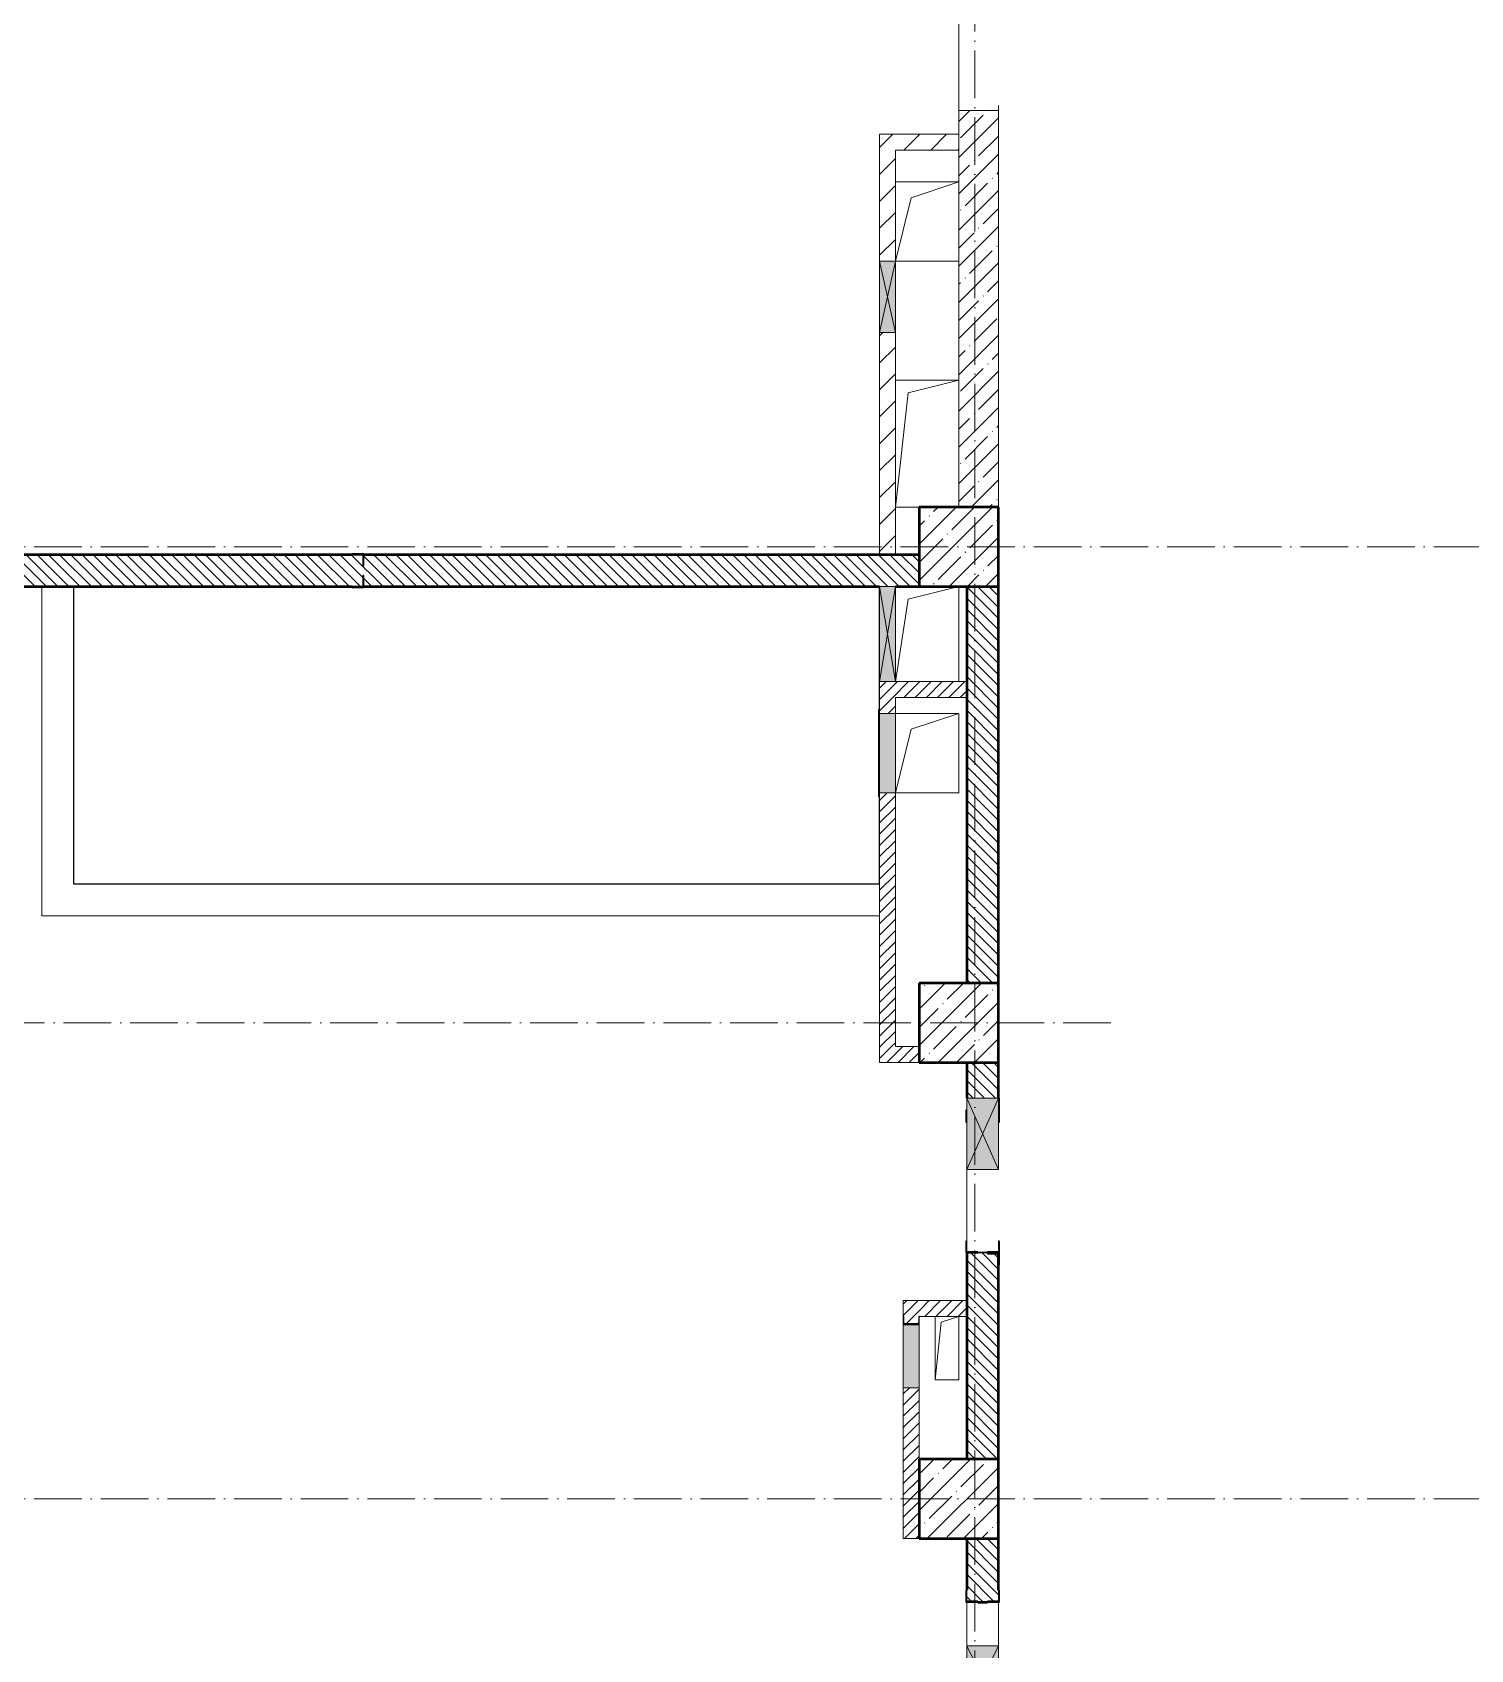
# Model space of a CAD drawing. Header units: millimetres. Extents: x -12989 to 629078, y -109036 to 555275.
# Drawn here: x 516078 to 525144, y 122315 to 132507 of the extents above; entities that cross this region are included whole.
import ezdxf

# ---------------------------------------------------------------- set-up
doc = ezdxf.new("R2010")
doc.units = ezdxf.units.MM
doc.linetypes.add('50_200_ШТРИХ_1Т_ш5_п1_п1_', pattern=[700, 500, -100, 0, -100])
for name, color, linetype, lineweight in [('A-DETL-GENF-OTLN', 7, 'Continuous', 9), ('A-FLOR-____-OTLN', 7, 'Continuous', 9), ('A-GENM-____-MCUT', 7, 'Continuous', 25), ('A-GENM-____-OTLN', 7, 'Continuous', 9), ('A-GENM-____-OTLN-1', 7, 'Continuous', 25), ('A-GLAZ-____-OTLN', 7, 'Continuous', 9), ('A-WALL-____-MCUT-1', 7, 'Continuous', 9), ('A-WALL-____-MCUT-2', 7, 'Continuous', 50), ('A-WALL-____-OTLN', 7, 'Continuous', 9), ('A-WALL-____-PATT-1', 7, 'Continuous', 9), ('A-WALL-FNSH-MCUT-1', 7, 'Continuous', 9), ('I-WALL-____-OTLN', 7, 'Continuous', 9), ('S-COLS-____-MCUT', 7, 'Continuous', 50), ('S-COLS-____-OTLN', 7, 'Continuous', 9), ('S-GRID-____-OTLN-1', 7, '50_200_ШТРИХ_1Т_ш5_п1_п1_', 9)]:
    doc.layers.add(name, color=color, linetype=linetype, lineweight=lineweight)
doc.layers.add('A-GLAZ-____-OTLN-1', color=7, linetype='Continuous', lineweight=9, true_color=0xc0c0c0)
pattern_1 = [(135, (516567.8, 90784.41), (-35.35534, -35.35534), [])]
pattern_2 = [(45, (516567.8, 90784.41), (-35.35534, 35.35534), [])]
pattern_3 = [(45, (516567.8, 90784.41), (-84.8528, 84.8528), [])]

# ---------------------------------------------------------------- blocks, each defined once
blk = doc.blocks.new('BSC_Колонна _Прямоугольная - 500х500-V37-АР1_План отверстий 2 этажа в осях 1-64_А-ГГ')
at = {"layer": 'S-COLS-____-OTLN'}
h = blk.add_hatch(dxfattribs=at)
h.set_pattern_fill('FP_66', color=256, style=0, pattern_type=2)
h.set_pattern_definition([(45, (-5350, -32481.04), (-114.04925, 114.04925), []), (45, (-5235.95, -32481.04), (-114.04925, 114.04925), [201.613, -40.323, 3.353, -36.97])])
h.paths.add_polyline_path([(-250, -250), (250, -250), (250, 250), (-250, 250)], flags=0)
at = {"layer": 'S-COLS-____-MCUT'}
for p, q in [((250, 250), (-250, 250)), ((-250, 250), (-250, -250)), ((250, -250), (250, 250)), ((-250, -250), (250, -250))]:
    blk.add_line(p, q, dxfattribs=at)
blk = doc.blocks.new('BSC_Колонна _Прямоугольная - 500х500-V49-АР1_План отверстий 2 этажа в осях 1-64_А-ГГ')
at = {"layer": 'S-COLS-____-OTLN'}
h = blk.add_hatch(dxfattribs=at)
h.set_pattern_fill('FP_78', color=256, style=0, pattern_type=2)
h.set_pattern_definition([(45, (-5350, -35481.04), (-114.04925, 114.04925), []), (45, (-5235.95, -35481.04), (-114.04925, 114.04925), [201.613, -40.323, 3.353, -36.97])])
h.paths.add_polyline_path([(-250, -250), (250, -250), (250, 250), (-250, 250)], flags=0)
at = {"layer": 'S-COLS-____-MCUT'}
for p, q in [((250, 250), (-250, 250)), ((-250, 250), (-250, -250)), ((250, -250), (250, 250)), ((-250, -250), (250, -250))]:
    blk.add_line(p, q, dxfattribs=at)
blk = doc.blocks.new('BSC_Колонна _Прямоугольная - 500х500-V102-АР1_План отверстий 2 этажа в осях 1-64_А-ГГ')
at = {"layer": 'S-COLS-____-OTLN'}
h = blk.add_hatch(dxfattribs=at)
h.set_pattern_fill('FP_131', color=256, style=0, pattern_type=2)
h.set_pattern_definition([(45, (-5350, -38481.04), (-114.04925, 114.04925), []), (45, (-5235.95, -38481.04), (-114.04925, 114.04925), [201.613, -40.323, 3.353, -36.97])])
h.paths.add_polyline_path([(-250, -250), (250, -250), (250, 250), (-250, 250), (-250, 95)], flags=0)
at = {"layer": 'S-COLS-____-MCUT'}
for p, q in [((250, 250), (-250, 250)), ((-250, 250), (-250, -250)), ((250, -250), (250, 250)), ((-250, -250), (250, -250))]:
    blk.add_line(p, q, dxfattribs=at)
blk = doc.blocks.new('АР_Перемычка - АР_Перемычка-28357691-АР1_План отверстий 2 этажа в осях 1-64_А-ГГ')
at = {"layer": 'A-GENM-____-OTLN'}
blk.add_line((-250, -100), (-243, -100), dxfattribs=at)
blk = doc.blocks.new('Фахверк_СКБ_Уголок - 200_3960-28268576-АР1_План отверстий 2 этажа в осях 1-64_А-ГГ')
at = {"layer": 'A-GENM-____-MCUT'}
for p, q in [((200, 156), (125, 156)), ((125, 156), (125, 81)), ((131, 81), (131, 150)), ((131, 150), (200, 150)), ((200, 150), (200, 156)), ((125, 81), (131, 81)), ((131, 19), (125, 19)), ((125, 19), (125, -56)), ((131, -50), (131, 19)), ((125, -56), (200, -56)), ((200, -50), (131, -50)), ((200, -56), (200, -50))]:
    blk.add_line(p, q, dxfattribs=at)
blk = doc.blocks.new('Фахверк_СКБ_Уголок - 200_3550-28267367-АР1_План отверстий 2 этажа в осях 1-64_А-ГГ')
at = {"layer": 'A-GENM-____-MCUT'}
for p, q in [((200, 156), (125, 156)), ((125, 156), (125, 81)), ((131, 81), (131, 150)), ((131, 150), (200, 150)), ((200, 150), (200, 156)), ((125, 81), (131, 81)), ((131, 19), (125, 19)), ((125, 19), (125, -56)), ((131, -50), (131, 19)), ((125, -56), (200, -56)), ((200, -50), (131, -50)), ((200, -56), (200, -50))]:
    blk.add_line(p, q, dxfattribs=at)
blk = doc.blocks.new('154_Стойка_СКБ_Уголок - СМ-2480_200-V144-АР1_План отверстий 2 этажа в осях 1-64_А-ГГ')
at = {"layer": 'A-GENM-____-MCUT'}
for p, q in [((125, 156), (125, 150)), ((200, 156), (125, 156)), ((200, 150), (200, 156)), ((125, -50), (125, -56)), ((125, -56), (200, -56)), ((200, -56), (200, -50))]:
    blk.add_line(p, q, dxfattribs=at)
blk = doc.blocks.new('Стойка_Влож_Уголок - Уголок-V145-АР1_План отверстий 2 этажа в осях 1-64_А-ГГ')
at = {"layer": 'A-GENM-____-MCUT'}
for p, q in [((0, -75), (75, -75)), ((75, -75), (75, -69))]:
    blk.add_line(p, q, dxfattribs=at)
blk = doc.blocks.new('154_Стойка_СКБ_Уголок - СМ-2480_200-28447058-АР1_План отверстий 2 этажа в осях 1-64_А-ГГ')
at = {"layer": 'A-GENM-____-MCUT'}
for p, q in [((125, 156), (125, 81)), ((200, 156), (125, 156)), ((131, 81), (131, 150)), ((131, 150), (200, 150)), ((200, 150), (200, 156)), ((125, 81), (131, 81)), ((131, 19), (125, 19)), ((125, 19), (125, -56)), ((131, -50), (131, 19)), ((125, -56), (200, -56)), ((200, -50), (131, -50)), ((200, -56), (200, -50))]:
    blk.add_line(p, q, dxfattribs=at)
blk = doc.blocks.new('Стойка_Влож_Полоса боковая - Полоса-28346330-АР1_План отверстий 2 этажа в осях 1-64_А-ГГ')
at = {"layer": 'A-GENM-____-OTLN'}
for p, q in [((-5, -31), (-5, 31)), ((0, 31), (0, -31))]:
    blk.add_line(p, q, dxfattribs=at)
blk = doc.blocks.new('Стойка_Влож_Уголок - Уголок-28346305-АР1_План отверстий 2 этажа в осях 1-64_А-ГГ')
at = {"layer": 'A-GENM-____-MCUT'}
for p, q in [((75, 75), (0, 75)), ((0, 0), (6, 0)), ((6, 69), (75, 69)), ((6, 0), (6, 69)), ((75, 69), (75, 75))]:
    blk.add_line(p, q, dxfattribs=at)
blk = doc.blocks.new('AR_Отверстие Ниша - Лючок-32405468-АР1_План отверстий 2 этажа в осях 1-64_А-ГГ')
at = {"layer": 'A-GLAZ-____-OTLN'}
blk.add_hatch(color=256, dxfattribs=at).paths.add_polyline_path([(200, -47), (200, 50), (-200, 50), (-200, -50), (200, -50)], flags=0)
for p, q in [((200, 50), (-200, 50)), ((200, -50), (200, 50)), ((-200, -50), (200, -50))]:
    blk.add_line(p, q, dxfattribs=at)
blk = doc.blocks.new('AR_Отверстие Ниша - Лючок-32403618-АР1_План отверстий 2 этажа в осях 1-64_А-ГГ')
at = {"layer": 'A-GLAZ-____-OTLN'}
blk.add_hatch(color=256, dxfattribs=at).paths.add_polyline_path([(-250, -50), (250, -50), (250, 50), (-250, 50)], flags=0)
for p, q in [((-250, 50), (250, 50)), ((-250, -50), (-250, 50)), ((250, 50), (250, -50)), ((250, -50), (-250, -50))]:
    blk.add_line(p, q, dxfattribs=at)
blk = doc.blocks.new('Л_Общий_Лючок - Лючок-29753807-АР1_План отверстий 2 этажа в осях 1-64_А-ГГ')
at = {"layer": 'A-GLAZ-____-OTLN-1'}
blk.add_hatch(color=256, dxfattribs=at).paths.add_polyline_path([(524, -6), (524, 0), (-24, 0), (-24, -6), (500, -6)], flags=0)
at = {"layer": 'A-GLAZ-____-OTLN'}
for p, q in [((-24, 0), (-24, -6)), ((524, 0), (524, -6)), ((-24, -6), (524, -6))]:
    blk.add_line(p, q, dxfattribs=at)
blk = doc.blocks.new('154_Фахверк_СКБ_Швеллер - Тип_100_3960_зеркало-29769493-АР1_План отверстий 2 этажа в осях 1-64_А-ГГ')
at = {"layer": 'A-GENM-____-MCUT'}
for p, q in [((175, 50), (125, 50)), ((125, 50), (125, -50)), ((128, 47), (175, 47)), ((128, -47), (128, 47)), ((175, 47), (175, 50)), ((125, -50), (175, -50)), ((175, -47), (128, -47)), ((175, -50), (175, -47))]:
    blk.add_line(p, q, dxfattribs=at)
blk = doc.blocks.new('AR_Отверстие прямоугольное _в плите_ - AR_Отверстие прямоугольное _в плите_-30459278-АР1_План отверстий 2 этажа в осях 1-64_А-ГГ')
at = {"layer": 'A-GENM-____-OTLN'}
for p, q in [((-75, 200), (-75, -200)), ((-75, -200), (-37, 163)), ((-37, 163), (75, 200)), ((75, -200), (75, 200)), ((-75, -200), (75, -200))]:
    blk.add_line(p, q, dxfattribs=at)
blk = doc.blocks.new('AR_Отверстие прямоугольное _в плите_ - AR_Отверстие прямоугольное _в плите_-30459445-АР1_План отверстий 2 этажа в осях 1-64_А-ГГ')
at = {"layer": 'A-GENM-____-OTLN'}
for p, q in [((200, 250), (-200, 250)), ((-100, 150), (200, 250)), ((200, -250), (200, 250)), ((-200, -250), (-100, 150)), ((-200, -250), (200, -250))]:
    blk.add_line(p, q, dxfattribs=at)
blk = doc.blocks.new('AR_Отверстие прямоугольное _в плите_ - AR_Отверстие прямоугольное _в плите_-V173-АР1_План отверстий 2 этажа в осях 1-64_А-ГГ')
at = {"layer": 'A-GENM-____-OTLN'}
for p, q in [((200, 250), (-200, 250)), ((-100, 150), (200, 250)), ((-200, -250), (-100, 150)), ((-200, -250), (200, -250))]:
    blk.add_line(p, q, dxfattribs=at)
blk = doc.blocks.new('AR_Отверстие прямоугольное _в плите_ - AR_Отверстие прямоугольное _в плите_-30552819-АР1_План отверстий 2 этажа в осях 1-64_А-ГГ')
at = {"layer": 'A-GENM-____-OTLN'}
for p, q in [((200, 400), (-200, 400)), ((-200, -400), (-120, 320)), ((-120, 320), (200, 400)), ((-200, -400), (-50, -400))]:
    blk.add_line(p, q, dxfattribs=at)
blk = doc.blocks.new('AR_Отверстие прямоугольное _в плите_ - AR_Отверстие прямоугольное _в плите_-30552564-АР1_План отверстий 2 этажа в осях 1-64_А-ГГ')
at = {"layer": 'A-GENM-____-OTLN'}
for p, q in [((200, 300), (-200, 300)), ((-200, -300), (-120, 220)), ((-120, 220), (200, 300)), ((200, -300), (200, 300))]:
    blk.add_line(p, q, dxfattribs=at)
blk = doc.blocks.new('AR_Отверстие прямоугольное _в стене_ - AR_Отверстие прямоугольное _в стене__ОВ-36815002-АР1_План отверстий 2 этажа в осях 1-64_А-ГГ')
at = {"layer": 'A-GLAZ-____-OTLN'}
blk.add_hatch(color=256, dxfattribs=at).paths.add_polyline_path([(225, 50), (-225, 50), (-225, -50), (225, -50)], flags=0)
at = {"layer": 'A-DETL-GENF-OTLN'}
for p, q in [((-225, -50), (-225, 50)), ((-225, 50), (225, 50)), ((225, 50), (-225, -50)), ((-225, 50), (225, -50)), ((225, 50), (-225, 50)), ((-225, 50), (-225, -50)), ((225, 50), (225, -50)), ((225, -50), (225, 50)), ((225, -50), (-225, -50)), ((-225, -50), (225, -50))]:
    blk.add_line(p, q, dxfattribs=at)
blk = doc.blocks.new('AR_Отверстие прямоугольное _в стене_ - AR_Отверстие прямоугольное _в стене__ОВ-V198-АР1_План отверстий 2 этажа в осях 1-64_А-ГГ')
at = {"layer": 'A-GLAZ-____-OTLN'}
blk.add_hatch(color=256, dxfattribs=at).paths.add_polyline_path([(-225, -100), (225, -100), (225, 100), (-225, 100)], flags=0)
at = {"layer": 'A-DETL-GENF-OTLN'}
for p, q in [((-225, -100), (-225, 100)), ((-225, 100), (225, 100)), ((225, 100), (-225, -100)), ((-225, 100), (225, -100)), ((225, 100), (-225, 100)), ((-225, 100), (-225, -100)), ((225, 100), (225, -100)), ((225, -100), (225, 100)), ((225, -100), (-225, -100)), ((-225, -100), (225, -100))]:
    blk.add_line(p, q, dxfattribs=at)
blk = doc.blocks.new('AR_Отверстие прямоугольное _в стене_ - AR_Отверстие прямоугольное _в стене__ОВ-36902575-АР1_План отверстий 2 этажа в осях 1-64_А-ГГ')
at = {"layer": 'A-GLAZ-____-OTLN'}
blk.add_hatch(color=256, dxfattribs=at).paths.add_polyline_path([(-300, -50), (300, -50), (300, 50), (-300, 50)], flags=0)
at = {"layer": 'A-DETL-GENF-OTLN'}
for p, q in [((-300, -50), (-300, 50)), ((-300, 50), (300, 50)), ((300, 50), (-300, -50)), ((-300, 50), (300, -50)), ((300, 50), (-300, 50)), ((-300, 50), (-300, -50)), ((300, 50), (300, -50)), ((300, -50), (300, 50)), ((300, -50), (-300, -50)), ((-300, -50), (300, -50))]:
    blk.add_line(p, q, dxfattribs=at)
blk = doc.blocks.new('AR_Отверстие прямоугольное _в стене__БезПР - AR_Отверстие прямоугольное _в стене__БезПР-36428632-АР1_План отверстий 2 этажа в осях 1-64_А-ГГ')
at = {"layer": 'A-GLAZ-____-OTLN'}
blk.add_hatch(color=256, dxfattribs=at).paths.add_polyline_path([(-200, -100), (200, -100), (200, 100), (-200, 100)], flags=0)
at = {"layer": 'A-DETL-GENF-OTLN'}
for p, q in [((-200, -100), (-200, 100)), ((-200, 100), (200, 100)), ((200, 100), (-200, -100)), ((-200, 100), (200, -100)), ((200, 100), (-200, 100)), ((-200, 100), (-200, -100)), ((200, 100), (200, -100)), ((200, -100), (200, 100)), ((200, -100), (-200, -100)), ((-200, -100), (200, -100))]:
    blk.add_line(p, q, dxfattribs=at)
at = {"layer": 'A-GLAZ-____-OTLN'}
blk.add_line((200, 100), (-200, 100), dxfattribs=at)
blk = doc.blocks.new('3эт')
at = {"layer": 'S-GRID-____-OTLN-1', "color": 251, "ltscale": 0.6, "true_color": 0x636466}
for p, q in [((289220.7, -91346.1), (289220.7, -36982.5)), ((310478.4, -48382.4), (279101.9, -48382.4)), ((290079.2, -51382.4), (279101.9, -51382.4)), ((310478.4, -54382.4), (279101.9, -54382.4))]:
    blk.add_line(p, q, dxfattribs=at)

msp = doc.modelspace()

# ---------------------------------------------------------------- hatches: boundary and pattern name
at = {"layer": 'A-WALL-____-PATT-1'}
h = msp.add_hatch(dxfattribs=at)
h.set_pattern_fill('FP_25', color=256, style=0, pattern_type=2)
h.set_pattern_definition([(45, (516567.8, 90784.41), (-114.04925, 114.04925), []), (45, (516681.85, 90784.41), (-114.04925, 114.04925), [201.612, -40.322, 3.353, -36.97])])
h.paths.add_polyline_path([(522167.7976, 129515.4504), (522167.7976, 132015.4504), (521917.7976, 132015.4504), (521917.7976, 129515.4504)], flags=0)
h.paths.add_polyline_path([(521917.7976, 133815.4504), (522167.7976, 133815.4504), (522167.7976, 134515.4504), (521917.7976, 134515.4504)], flags=0)
h = msp.add_hatch(dxfattribs=at)
h.set_pattern_fill('FP_4', color=256, style=0, pattern_type=2)
h.set_pattern_definition(pattern_3)
h.paths.add_polyline_path([(521917.7976, 131765.4504), (521917.7976, 131865.4504), (521417.7976, 131865.4504), (521417.7976, 131765.4504), (521517.7976, 131765.4504)], flags=0)
h = msp.add_hatch(dxfattribs=at)
h.set_pattern_fill('FP_4', color=256, style=0, pattern_type=2)
h.set_pattern_definition(pattern_3)
h.paths.add_polyline_path([(521417.7976, 129215.4504), (521517.7976, 129215.4504), (521517.7976, 130615.4504), (521417.7976, 130615.4504), (521417.7976, 129360.0528)], flags=0)
h.paths.add_polyline_path([(521417.7976, 131065.4504), (521517.7976, 131065.4504), (521517.7976, 131765.4504), (521417.7976, 131765.4504)], flags=0)
h = msp.add_hatch(dxfattribs=at)
h.set_pattern_fill('FP_6', color=256, style=0, pattern_type=2)
h.set_pattern_definition(pattern_1)
h.paths.add_polyline_path([(521517.7976, 129015.4504), (521667.7976, 129015.4504), (521667.7976, 129215.4504), (518167.7976, 129215.4504), (518167.7976, 129146.4504), (518161.7976, 129146.4504), (518161.7976, 129215.4504), (514617.7976, 129215.4504), (514617.7976, 129015.4504), (518161.7976, 129015.4504), (518161.7976, 129084.4504), (518167.7976, 129084.4504), (518167.7976, 129015.4504), (521417.7976, 129015.4504)], flags=0)
h = msp.add_hatch(dxfattribs=at)
h.set_pattern_fill('FP_6', color=256, style=0, pattern_type=2)
h.set_pattern_definition(pattern_1)
h.paths.add_polyline_path([(522167.7976, 126515.4504), (522167.7976, 129015.4504), (521967.7976, 129015.4504), (521967.7976, 126515.4504)], flags=0)
h = msp.add_hatch(dxfattribs=at)
h.set_pattern_fill('FP_5', color=256, style=0, pattern_type=2)
h.set_pattern_definition(pattern_2)
h.paths.add_polyline_path([(521967.7976, 128315.4504), (521967.7976, 128415.4504), (521417.7976, 128415.4504), (521417.7976, 128315.4504), (521517.7976, 128315.4504)], flags=0)
h = msp.add_hatch(dxfattribs=at)
h.set_pattern_fill('FP_5', color=256, style=0, pattern_type=2)
h.set_pattern_definition(pattern_2)
h.paths.add_polyline_path([(521417.7976, 126115.4504), (521517.7976, 126115.4504), (521517.7976, 127715.4504), (521417.7976, 127715.4504)], flags=0)
h.paths.add_polyline_path([(521417.7976, 128215.4504), (521517.7976, 128215.4504), (521517.7976, 128315.4504), (521417.7976, 128315.4504)], flags=0)
h = msp.add_hatch(dxfattribs=at)
h.set_pattern_fill('FP_5', color=256, style=0, pattern_type=2)
h.set_pattern_definition(pattern_2)
h.paths.add_polyline_path([(521667.7976, 126015.4504), (521667.7976, 126115.4504), (521417.7976, 126115.4504), (521417.7976, 126015.4504)], flags=0)
h = msp.add_hatch(dxfattribs=at)
h.set_pattern_fill('FP_6', color=256, style=0, pattern_type=2)
h.set_pattern_definition(pattern_1)
h.paths.add_polyline_path([(522167.7976, 123515.4504), (522167.7976, 124815.4504), (521967.7976, 124815.4504), (521967.7976, 123515.4504)], flags=0)
h.paths.add_polyline_path([(522117.7976, 125790.4504), (522167.7976, 125790.4504), (522167.7976, 126015.4504), (521967.7976, 126015.4504), (521967.7976, 125790.4504)], flags=0)
h = msp.add_hatch(dxfattribs=at)
h.set_pattern_fill('FP_5', color=256, style=0, pattern_type=2)
h.set_pattern_definition(pattern_2)
h.paths.add_polyline_path([(521567.7976, 123015.4504), (521667.7976, 123015.4504), (521667.7976, 123965.4504), (521567.7976, 123965.4504), (521567.7976, 123515.4504)], flags=0)
h.paths.add_polyline_path([(521664.4405, 124368.4504), (521664.7976, 124368.4504), (521664.7976, 124415.4504), (521667.7976, 124415.4504), (521667.7976, 124515.4504), (521567.7976, 124515.4504), (521567.7976, 124415.4504), (521570.7976, 124415.4504), (521570.7976, 124368.4504)], flags=0)
h = msp.add_hatch(dxfattribs=at)
h.set_pattern_fill('FP_5', color=256, style=0, pattern_type=2)
h.set_pattern_definition(pattern_2)
h.paths.add_polyline_path([(521967.7976, 124415.4504), (521967.7976, 124515.4504), (521667.7976, 124515.4504), (521667.7976, 124415.4504), (521856.5009, 124415.4504)], flags=0)
h = msp.add_hatch(dxfattribs=at)
h.set_pattern_fill('FP_6', color=256, style=0, pattern_type=2)
h.set_pattern_definition(pattern_1)
h.paths.add_polyline_path([(522167.7976, 117515.4504), (522167.7976, 120090.4504), (521967.7976, 120090.4504), (521967.7976, 117515.4504)], flags=0)
h.paths.add_polyline_path([(521967.7976, 120640.4504), (522167.7976, 120640.4504), (522167.7976, 120909.4504), (522098.7976, 120909.4504), (522098.7976, 120915.4504), (522036.7976, 120915.4504), (522036.7976, 120909.4504), (521967.7976, 120909.4504), (521967.7976, 120840.4504)], flags=0)
h.paths.add_polyline_path([(522098.7976, 122615.4504), (522098.7976, 122621.4504), (522167.7976, 122621.4504), (522167.7976, 123015.4504), (521967.7976, 123015.4504), (521967.7976, 122621.4504), (522036.7976, 122621.4504), (522036.7976, 122615.4504)], flags=0)

# ---------------------------------------------------------------- linework, layer by layer
msp.add_lwpolyline([(516337.7976, 127140.4504), (521417.7976, 127140.4504), (521417.7976, 129015.4504), (516337.7976, 129015.4504)], close=True)
at = {"layer": 'A-FLOR-____-OTLN'}
for p, q in [((521517.7976, 131565.4504), (521917.7976, 131565.4504)), ((521917.7976, 131065.4504), (521517.7976, 131065.4504)), ((521517.7976, 130315.4504), (521917.7976, 130315.4504)), ((521667.7976, 129515.4504), (521517.7976, 129515.4504)), ((521517.7976, 129015.1029), (521917.7976, 129015.1029)), ((521917.7976, 129015.1029), (521917.7976, 128415.4504)), ((521517.7976, 128215.1029), (521917.7976, 128215.1029)), ((521917.7976, 128215.1029), (521917.7976, 127715.1029)), ((521917.7976, 127715.1029), (521517.7976, 127715.1029)), ((521767.7976, 124015.4504), (521767.7976, 124415.4504)), ((521917.7976, 124415.4504), (521917.7976, 124015.4504)), ((521917.7976, 124015.4504), (521767.7976, 124015.4504))]:
    msp.add_line(p, q, dxfattribs=at)
at = {"layer": 'A-WALL-____-MCUT-1'}
for p, q in [((522167.7976, 132015.4504), (521917.7976, 132015.4504)), ((521917.7976, 132015.4504), (521917.7976, 129515.4504)), ((522167.7976, 129515.4504), (522167.7976, 132015.4504))]:
    msp.add_line(p, q, dxfattribs=at)
at = {"layer": 'A-WALL-____-MCUT-2'}
for p, q in [((518092.7976, 129215.4504), (514617.7976, 129215.4504)), ((521667.7976, 129215.4504), (518167.7976, 129215.4504)), ((514617.7976, 129015.4504), (518092.7976, 129015.4504)), ((518167.7976, 129015.4504), (521417.7976, 129015.4504)), ((521517.7976, 129015.4504), (521667.7976, 129015.4504)), ((521967.7976, 129015.4504), (521967.7976, 126515.4504)), ((522167.7976, 126515.4504), (522167.7976, 129015.4504)), ((521967.7976, 126015.4504), (521967.7976, 125790.4504)), ((522167.7976, 125790.4504), (522167.7976, 126015.4504)), ((521967.7976, 124815.4504), (521967.7976, 123515.4504)), ((522167.7976, 123515.4504), (522167.7976, 124815.4504)), ((521967.7976, 123015.4504), (521967.7976, 122690.4504)), ((522167.7976, 122690.4504), (522167.7976, 123015.4504)), ((522036.7976, 122615.4504), (522098.7976, 122615.4504))]:
    msp.add_line(p, q, dxfattribs=at)
at = {"layer": 'A-WALL-____-OTLN'}
for p, q in [((521917.7976, 132015.4504), (521917.7976, 133815.4504)), ((522167.7976, 132045.4504), (522167.7976, 132015.4504))]:
    msp.add_line(p, q, dxfattribs=at)
at = {"layer": 'A-WALL-FNSH-MCUT-1'}
for p, q in [((521417.7976, 131865.4504), (521417.7976, 131065.4504)), ((521917.7976, 131865.4504), (521417.7976, 131865.4504)), ((521517.7976, 131065.4504), (521517.7976, 131765.4504)), ((521517.7976, 131765.4504), (521917.7976, 131765.4504)), ((521417.7976, 130615.4504), (521417.7976, 129215.4504)), ((521517.7976, 129215.4504), (521517.7976, 130615.4504)), ((521417.7976, 128415.4504), (521417.7976, 128215.4504)), ((521967.7976, 128415.4504), (521517.7976, 128415.4504)), ((521517.7976, 128315.4504), (521967.7976, 128315.4504)), ((521517.7976, 128215.4504), (521517.7976, 128315.4504)), ((521967.7976, 128315.4504), (521967.7976, 128415.4504)), ((521417.7976, 127715.4504), (521417.7976, 126015.4504)), ((521517.7976, 126115.4504), (521517.7976, 127715.4504)), ((521667.7976, 126115.4504), (521517.7976, 126115.4504)), ((521417.7976, 126015.4504), (521667.7976, 126015.4504)), ((521967.7976, 124515.4504), (521567.7976, 124515.4504)), ((521567.7976, 124515.4504), (521567.7976, 124415.4504)), ((521667.7976, 124415.4504), (521967.7976, 124415.4504)), ((521567.7976, 123965.4504), (521567.7976, 123015.4504)), ((521667.7976, 123515.4504), (521667.7976, 123965.4504)), ((521567.7976, 123015.4504), (521667.7976, 123015.4504))]:
    msp.add_line(p, q, dxfattribs=at)
at = {"layer": 'I-WALL-____-OTLN'}
for p, q in [((516137.7976, 126940.4504), (516137.7976, 129015.4504)), ((516337.7976, 129015.4504), (516337.7976, 127140.4504)), ((516337.7976, 127140.4504), (521417.7976, 127140.4504)), ((521417.7976, 126940.4504), (516137.7976, 126940.4504)), ((521967.7976, 124890.4504), (521967.7976, 125340.4504)), ((521967.7976, 122340.4504), (521967.7976, 122615.4504)), ((522167.7976, 122615.4504), (522167.7976, 122340.4504))]:
    msp.add_line(p, q, dxfattribs=at)

# ---------------------------------------------------------------- block references
msp.add_blockref('3эт', (232797.0902, 177647.8646))
at = {"layer": 'A-GENM-____-OTLN'}
for name, p in [('AR_Отверстие прямоугольное _в плите_ - AR_Отверстие прямоугольное _в плите_-V173-АР1_План отверстий 2 этажа в осях 1-64_А-ГГ', (521717.7976, 131315.4504)), ('AR_Отверстие прямоугольное _в плите_ - AR_Отверстие прямоугольное _в плите_-30552819-АР1_План отверстий 2 этажа в осях 1-64_А-ГГ', (521717.7976, 129915.4504)), ('AR_Отверстие прямоугольное _в плите_ - AR_Отверстие прямоугольное _в плите_-30552564-АР1_План отверстий 2 этажа в осях 1-64_А-ГГ', (521717.7976, 128715.1029)), ('AR_Отверстие прямоугольное _в плите_ - AR_Отверстие прямоугольное _в плите_-30459445-АР1_План отверстий 2 этажа в осях 1-64_А-ГГ', (521717.7976, 127965.1029)), ('AR_Отверстие прямоугольное _в плите_ - AR_Отверстие прямоугольное _в плите_-30459278-АР1_План отверстий 2 этажа в осях 1-64_А-ГГ', (521842.7976, 124215.4504))]:
    msp.add_blockref(name, p, dxfattribs=at)
for name, p, rotation in [('АР_Перемычка - АР_Перемычка-28357691-АР1_План отверстий 2 этажа в осях 1-64_А-ГГ', (522067.7976, 125715.4504), 269.9999999999999), ('Стойка_Влож_Уголок - Уголок-V145-АР1_План отверстий 2 этажа в осях 1-64_А-ГГ', (522098.7976, 125715.4504), 90.00000000000027), ('Стойка_Влож_Полоса боковая - Полоса-28346330-АР1_План отверстий 2 этажа в осях 1-64_А-ГГ', (522067.7976, 124815.4504), 269.9999999999999), ('Стойка_Влож_Уголок - Уголок-28346305-АР1_План отверстий 2 этажа в осях 1-64_А-ГГ', (522098.7976, 124815.4504), 269.9999999999999)]:
    msp.add_blockref(name, p, dxfattribs=dict(at, rotation=rotation))
at = {"layer": 'A-GENM-____-OTLN-1'}
for name, p, rotation in [('Фахверк_СКБ_Уголок - 200_3550-28267367-АР1_План отверстий 2 этажа в осях 1-64_А-ГГ', (518292.7976, 129165.4504), 180), ('154_Стойка_СКБ_Уголок - СМ-2480_200-V144-АР1_План отверстий 2 этажа в осях 1-64_А-ГГ', (522017.7976, 125840.4504), 269.9999999999999), ('154_Стойка_СКБ_Уголок - СМ-2480_200-28447058-АР1_План отверстий 2 этажа в осях 1-64_А-ГГ', (522117.7976, 124690.4504), 89.99999999999991), ('154_Фахверк_СКБ_Швеллер - Тип_100_3960_зеркало-29769493-АР1_План отверстий 2 этажа в осях 1-64_А-ГГ', (521617.7976, 124240.4504), 89.99999999999993), ('Фахверк_СКБ_Уголок - 200_3960-28268576-АР1_План отверстий 2 этажа в осях 1-64_А-ГГ', (522117.7976, 122490.4504), 89.99999999999991)]:
    msp.add_blockref(name, p, dxfattribs=dict(at, rotation=rotation))
at = {"layer": 'A-GLAZ-____-OTLN'}
for name, p, rotation in [('AR_Отверстие прямоугольное _в стене_ - AR_Отверстие прямоугольное _в стене__ОВ-36815002-АР1_План отверстий 2 этажа в осях 1-64_А-ГГ', (521467.7976, 130840.4504), 269.9999999999999), ('AR_Отверстие прямоугольное _в стене_ - AR_Отверстие прямоугольное _в стене__ОВ-36902575-АР1_План отверстий 2 этажа в осях 1-64_А-ГГ', (521467.7976, 128715.4504), 89.9999999999999), ('Л_Общий_Лючок - Лючок-29753807-АР1_План отверстий 2 этажа в осях 1-64_А-ГГ', (521417.7976, 128215.4504), 269.9999999999999), ('AR_Отверстие Ниша - Лючок-32403618-АР1_План отверстий 2 этажа в осях 1-64_А-ГГ', (521467.7976, 127965.4504), 89.9999999999999), ('AR_Отверстие прямоугольное _в стене_ - AR_Отверстие прямоугольное _в стене__ОВ-V198-АР1_План отверстий 2 этажа в осях 1-64_А-ГГ', (522067.7976, 125565.4504), 89.99999999999991), ('AR_Отверстие Ниша - Лючок-32405468-АР1_План отверстий 2 этажа в осях 1-64_А-ГГ', (521617.7976, 124165.4504), 269.9999999999999), ('AR_Отверстие прямоугольное _в стене__БезПР - AR_Отверстие прямоугольное _в стене__БезПР-36428632-АР1_План отверстий 2 этажа в осях 1-64_А-ГГ', (522067.7976, 122140.4504), 89.99999999999991)]:
    msp.add_blockref(name, p, dxfattribs=dict(at, rotation=rotation))
at = {"layer": 'S-COLS-____-OTLN'}
for name, p in [('BSC_Колонна _Прямоугольная - 500х500-V102-АР1_План отверстий 2 этажа в осях 1-64_А-ГГ', (521917.7976, 129265.4504)), ('BSC_Колонна _Прямоугольная - 500х500-V49-АР1_План отверстий 2 этажа в осях 1-64_А-ГГ', (521917.7976, 126265.4504)), ('BSC_Колонна _Прямоугольная - 500х500-V37-АР1_План отверстий 2 этажа в осях 1-64_А-ГГ', (521917.7976, 123265.4504))]:
    msp.add_blockref(name, p, dxfattribs=at)

doc.saveas('drawing.dxf')
